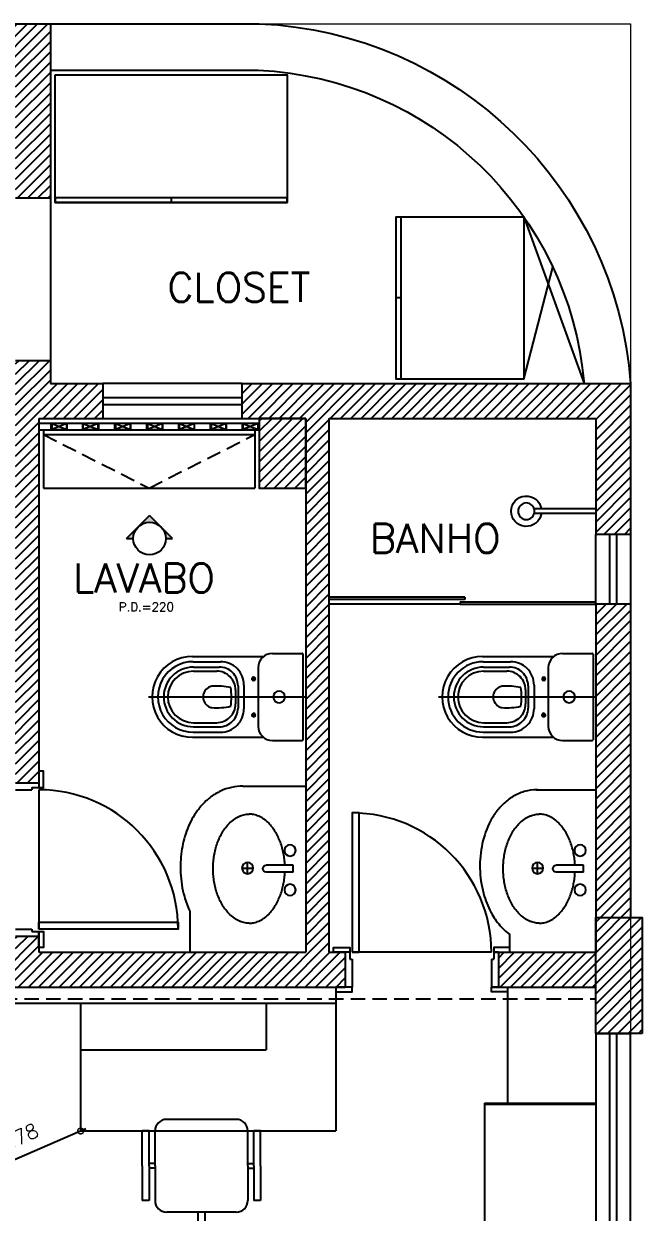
# Model space of a CAD drawing. Extents: x 126968 to 132038, y -1805 to 3860.
# Drawn here: x 128328 to 128594, y -594 to -82 of the extents above; entities that cross this region are included whole.
import ezdxf
from ezdxf.enums import TextEntityAlignment as Align

# ---------------------------------------------------------------- set-up
doc = ezdxf.new("R2010")
doc.units = 0
doc.header["$MEASUREMENT"] = 0
doc.header["$PDMODE"] = 3
doc.linetypes.add('CONTINU', pattern=[0])
doc.linetypes.add('HIDDEN', pattern=[0.375, 0.25, -0.125])
doc.layers.get('0').update_dxf_attribs({"linetype": 'CONTINUOUS'})
doc.layers.get('Defpoints').update_dxf_attribs({"linetype": 'CONTINUOUS'})
doc.layers.add('COTA', color=8, linetype='CONTINUOUS', lineweight=5)
for name, color, linetype in [('ESCR03', 3, 'CONTINUOUS'), ('PENA01', 1, 'CONTINUOUS'), ('PENA02', 2, 'CONTINUOUS'), ('PENA03', 3, 'CONTINUOUS'), ('PENA04', 4, 'CONTINUOUS'), ('PENA06', 6, 'CONTINUOUS')]:
    doc.layers.add(name, color=color, linetype=linetype)
doc.layers.add('PROJEÇÃO', color=1, linetype='HIDDEN', transparency=0.51)
doc.styles.add('ROMANS', font='ROMANS.SHX')
doc.styles.add('RSA', font='romans.shx')
doc.styles.get("Standard").update_dxf_attribs({"font": 'romans.shx'})
doc.dimstyles.new('COTAS_1_25', dxfattribs={"dimscale": 25, "dimtxt": 0.25, "dimasz": 0.2, "dimexe": 0.1, "dimexo": 0.2, "dimgap": 0.2, "dimtad": 1, "dimdsep": 46, "dimtxsty": 'Standard', "dimblk1": 'DOTSMALL', "dimblk2": 'DOTSMALL', "dimsah": 1, "dimcen": 0.1, "dimdle": 0.1, "dimse1": 1, "dimse2": 1, "dimclrt": 2, "dimadec": 0, "dimazin": 0, "dimtfac": 1, "dimtmove": 2, "dimatfit": 3, "dimldrblk": 'DOTSMALL', "dimfxl": 1, "dimtolj": 1, "dimtzin": 0, "dimarcsym": 0})

# ---------------------------------------------------------------- blocks, each defined once
blk = doc.blocks.new('LAVATORIO02')
at = {"layer": 'PENA02', "linetype": 'Continuous'}
for p, q in [((-0.4627, 0.275), (-0.4627, 0.2264)), ((-0.4384, 0.2507), (-0.487, 0.2507)), ((-0.4751, 0.0535), (-0.4751, 0.1702)), ((-0.4451, 0.0535), (-0.4451, 0.1702)), ((-0.4451, 0.0535), (-0.4751, 0.0535))]:
    blk.add_line(p, q, dxfattribs=at)
for centre in [(-0.4627, 0.2507), (-0.5387, 0.0674), (-0.3686, 0.0674)]:
    blk.add_circle(centre, 0.0243, dxfattribs=at)
blk.add_arc((-0.4601, 0.1702), 0.015, 0, 180, dxfattribs=at)
blk.add_rational_spline([(-0.2251, 0.2444), (-0.2251, 0.3994), (-0.4601, 0.3994), (-0.6951, 0.3994), (-0.6951, 0.2444)], [1, 0.688869268643, 1, 0.688869268642, 1], degree=2, knots=[3.141593, 3.141593, 3.141593, 4.712389, 4.712389, 6.283185, 6.283185, 6.283185], dxfattribs=at)
for points, weights in [([(-0.4751, 0.0897), (-0.6951, 0.0994), (-0.6951, 0.2444)], [0.97289345728, 0.703070764225, 1]), ([(-0.2251, 0.2444), (-0.2251, 0.0994), (-0.4451, 0.0897)], [1, 0.703070764227, 0.972893457279])]:
    blk.add_rational_spline(points, weights, degree=2, dxfattribs=at)
blk = doc.blocks.new('Chuveiro-30cm')
for p, q in [((0, 0.02), (-0.531, 0.02)), ((0, -0.02), (-0.531, -0.02))]:
    blk.add_line(p, q)
blk.add_circle((-0.599, 0), 0.0714)
blk.add_arc((-0.599, 0), 0.131, 8.7566, 351.2434)
blk = doc.blocks.new('7013017_p')
at = {"linetype": 'CONTINU'}
for points in [[(0, -0.6774), (0, 0)], [(-0.1875, -0.1437), (-0.1875, -0.0148)], [(-0.1848, -0.0121), (0.1848, -0.0121)], [(0.1875, -0.1437), (0.1875, -0.0148)], [(-0.174, -0.4881), (-0.174, -0.182)], [(-0.1266, -0.2047), (0.1266, -0.2047)], [(0.174, -0.488), (0.174, -0.182)], [(-0.0871, -0.2244), (-0.0688, -0.2244)], [(-0.0782, -0.2345), (-0.0782, -0.2147)], [(0.0681, -0.2244), (0.0887, -0.2244)], [(0.0782, -0.2351), (0.0782, -0.2144)], [(-0.0509, -0.2662), (0.0509, -0.2662)], [(-0.0479, -0.2918), (0.0479, -0.2918)], [(-0.0303, -0.3027), (0.0303, -0.3027)], [(-0.1518, -0.4851), (-0.1518, -0.367)], [(-0.1286, -0.4834), (-0.1286, -0.3725)], [(-0.111, -0.4834), (-0.111, -0.3834)], [(0.111, -0.4834), (0.111, -0.3834)], [(0.1286, -0.4834), (0.1286, -0.3725)], [(0.1518, -0.4851), (0.1518, -0.367)]]:
    blk.add_lwpolyline(points, dxfattribs=at)
for points in [[(-0.1848, -0.0121, 0.41424), (-0.1875, -0.0148)], [(0.1875, -0.0148, 0.414275), (0.1848, -0.0121)], [(0, -0.0896, 1), (0, -0.14)], [(0, -0.14, 1), (0, -0.0896)], [(-0.1875, -0.1437, 0.414214), (-0.1266, -0.2047)], [(0.1266, -0.2047, 0.414214), (0.1875, -0.1437)], [(-0.0782, -0.2168, 1), (-0.0782, -0.2319)], [(-0.0782, -0.2319, 1), (-0.0782, -0.2168)], [(0.0782, -0.2168, 1), (0.0782, -0.2319)], [(0.0782, -0.2319, 1), (0.0782, -0.2168)], [(-0.0509, -0.2662, 0.414214), (-0.1518, -0.367)], [(-0.0479, -0.2918, 0.414214), (-0.1286, -0.3725)], [(-0.0303, -0.3027, 0.414214), (-0.111, -0.3834)], [(0.111, -0.3834, 0.414214), (0.0303, -0.3027)], [(0.1286, -0.3725, 0.414214), (0.0479, -0.2918)], [(0.1518, -0.367, 0.414214), (0.0509, -0.2662)], [(-0.04, -0.3232, 0.078063), (-0.0458, -0.404)], [(0.04, -0.3232, 0.080389), (-0.04, -0.3232)], [(0.0458, -0.404, 0.078063), (0.04, -0.3232)], [(-0.0458, -0.404, 0.07471), (-0.0437, -0.4128)], [(0.0437, -0.4128, 0.07471), (0.0458, -0.404)], [(-0.0437, -0.4128, 0.675827), (0.0437, -0.4128)], [(-0.174, -0.4881, 1.000333), (0.174, -0.488)], [(-0.1518, -0.4851, 1), (0.1518, -0.4851)], [(-0.1286, -0.4834, 0.999998), (0.1286, -0.4834)], [(-0.111, -0.4834, 0.999998), (0.111, -0.4834)]]:
    blk.add_lwpolyline(points, format="xyb", dxfattribs=at)
blk = doc.blocks.new('_DOTSMALL')
at = {"color": 0, "linetype": 'ByBlock', "const_width": 0.5}
blk.add_lwpolyline([(-0.0625, 0, 1), (0.0625, 0, 1)], format="xyb", close=True, dxfattribs=at)
blk = doc.blocks.new('*D218')
at = {"layer": 'COTA', "color": 0, "lineweight": -2, "transparency": 16777216}
blk.add_line((128354.72, -558.46), (128297.14, -583.45), dxfattribs=at)
at = {"layer": 'Defpoints', "color": 0, "transparency": 16777216}
for p in [(128352.43, -559.46), (128299.43, -582.46), (128299.43, -582.46)]:
    blk.add_point(p, dxfattribs=at)
at = {"layer": 'COTA', "color": 0, "lineweight": -2, "transparency": 16777216, "xscale": 5, "yscale": 5, "zscale": 5}
for p, rotation in [((128352.43, -559.46), 23.45902408143434), ((128299.43, -582.46), 203.4590240814343)]:
    blk.add_blockref('_DOTSMALL', p, dxfattribs=dict(at, rotation=rotation))
at = {"layer": 'COTA', "color": 2, "transparency": 16777216, "insert": (128322.69, -563.5), "char_height": 6.25, "attachment_point": 5, "rotation": 23.459}
blk.add_mtext('\\A1;57.78', dxfattribs=at)

msp = doc.modelspace()

# ---------------------------------------------------------------- hatches: boundary and pattern name
h = msp.add_hatch(color=256)
h.paths.add_polyline_path([(128382.14, -294.342), (128377.19, -299.292, -0.4142136), (128387.09, -299.292)])
h.paths.add_polyline_path([(128372.24, -304.242), (128375.14, -304.242, -0.1989124), (128377.19, -299.292)])
h.paths.add_polyline_path([(128387.09, -299.292, -0.1989124), (128389.14, -304.242), (128392.039, -304.242)])
at = {"layer": 'PENA04'}
h = msp.add_hatch(dxfattribs=at)
h.set_pattern_fill('ANGLE', color=256, scale=25)
h.set_pattern_definition([(0, (124214.688, 167.965), (0, 6.875), [5, -1.875]), (90, (124214.688, 167.965), (-6.875, 4e-16), [5, -1.875])])
h.paths.add_polyline_path([(128429.429, -257.458), (128429.429, -254.458), (128336.429, -254.458), (128336.429, -257.458)])
at = {"layer": 'PENA06'}
h = msp.add_hatch(dxfattribs=at)
h.set_pattern_fill('ANSI31', color=256, scale=25)
h.set_pattern_definition([(45, (126424.6877, -1487.8683), (-2.2097087, 2.2097087), [])])
h.paths.add_polyline_path([(127484.429, -82.458), (127414.429, -82.458), (127414.429, -102.458), (127484.429, -102.458)])
h.paths.add_polyline_path([(127504.429, -82.458), (127484.429, -82.458), (127484.429, -132.458), (127504.429, -132.458)])
h.paths.add_polyline_path([(127314.429, -82.458), (127224.429, -82.458), (127224.429, -402.458), (127239.429, -402.458), (127239.429, -102.458), (127314.429, -102.458)])
h.paths.add_polyline_path([(127389.429, -531.458), (127239.429, -531.458), (127239.429, -482.458), (127224.429, -482.458), (127224.429, -802.458), (127099.429, -802.458), (127099.429, -817.458), (127239.429, -817.458), (127239.429, -546.458), (127314.429, -546.458), (127314.429, -731.458), (127489.429, -731.458), (127489.429, -817.458), (127629.429, -817.458), (127629.429, -802.458), (127504.429, -802.458), (127504.429, -505.458), (127489.429, -505.458), (127489.429, -509.458), (127489.429, -531.458), (127459.429, -531.458), (127459.429, -546.458), (127489.429, -546.458), (127489.429, -716.458), (127329.429, -716.458), (127329.429, -546.458), (127389.429, -546.458)])
h.paths.add_polyline_path([(127504.429, -361.458), (127484.429, -361.458), (127484.429, -411.458), (127504.429, -411.458)])
h.paths.add_polyline_path([(127504.429, -132.458), (127489.429, -132.458), (127489.429, -361.458), (127504.429, -361.458)])
h.paths.add_polyline_path([(127621.429, -377.458), (127616.429, -377.458), (127504.429, -377.458), (127504.429, -392.458), (127621.429, -392.458)])
h.paths.add_polyline_path([(128241.429, -382.458), (128236.429, -382.458), (128029.429, -382.458), (128029.429, -335.458), (128019.429, -335.458), (128019.429, -340.458), (128019.429, -382.458), (127779.429, -382.458), (127779.429, -262.458), (127849.429, -262.458), (127849.429, -252.458), (127779.429, -252.458), (127779.429, -244.458), (127769.429, -244.458), (127769.429, -247.458), (127769.429, -297.458), (127769.429, -382.458), (127697.429, -382.458), (127697.429, -392.458), (127701.429, -392.458), (128241.429, -392.458)])
h.paths.add_polyline_path([(127789.429, -82.458), (127769.429, -82.458), (127769.429, -132.458), (127789.429, -132.458)])
h.paths.add_polyline_path([(127769.429, -82.458), (127614.429, -82.458), (127614.429, -102.458), (127769.429, -102.458)])
h.paths.add_polyline_path([(127999.429, -82.458), (127964.429, -82.458), (127964.429, -252.458), (127924.429, -252.458), (127909.429, -252.458), (127909.429, -262.458), (128019.429, -262.458), (128019.429, -269.458), (128029.429, -269.458), (128029.429, -252.458), (127974.429, -252.458), (127974.429, -102.458), (127999.429, -102.458)])
h.paths.add_polyline_path([(128049.429, -82.458), (127999.429, -82.458), (127999.429, -102.458), (128049.429, -102.458)])
h.paths.add_polyline_path([(128339.429, -82.458), (128199.429, -82.458), (128199.429, -102.458), (128324.429, -102.458), (128324.429, -157.458), (128339.429, -157.458)])
h.paths.add_polyline_path([(128361.929, -237.458), (128339.429, -237.458), (128339.429, -227.458), (128324.429, -227.458), (128324.429, -382.458), (128317.429, -382.458), (128317.429, -392.458), (128321.429, -392.458), (128324.429, -392.458), (128324.429, -409.458), (128334.429, -409.458), (128334.429, -404.458), (128334.429, -252.458), (128361.929, -252.458)])
h.paths.add_polyline_path([(128589.429, -237.458), (128421.929, -237.458), (128421.929, -252.458), (128449.429, -252.458), (128449.429, -482.458), (128334.429, -482.458), (128334.429, -475.458), (128324.429, -475.458), (128324.429, -479.458), (128324.429, -482.458), (128317.429, -482.458), (128317.429, -497.458), (128322.429, -497.458), (128466.429, -497.458), (128466.429, -482.458), (128461.429, -482.458), (128459.429, -482.458), (128459.429, -252.458), (128574.429, -252.458), (128574.429, -302.458), (128589.429, -302.458)])
h.paths.add_polyline_path([(128589.429, -332.458), (128574.429, -332.458), (128574.429, -467.458), (128589.429, -467.458)], flags=17)
h.paths.add_polyline_path([(128594.429, -467.458), (128574.429, -467.458), (128574.429, -517.458), (128594.429, -517.458)])
h.paths.add_polyline_path([(128574.429, -482.458), (128532.429, -482.458), (128532.429, -497.458), (128536.429, -497.458), (128574.429, -497.458)], flags=17)
h.paths.add_polyline_path([(128589.429, -667.458), (128574.429, -667.458), (128574.429, -802.458), (128234.429, -802.458), (128234.429, -497.458), (128241.429, -497.458), (128241.429, -482.458), (128237.429, -482.458), (128217.429, -482.458), (128217.429, -497.458), (128222.429, -497.458), (128224.429, -497.458), (128224.429, -802.458), (128171.929, -802.458), (128171.929, -817.458), (128589.429, -817.458)])
h.paths.add_polyline_path([(127964.429, -497.458), (127999.429, -497.458), (127999.429, -482.458), (127954.429, -482.458), (127954.429, -802.458), (127829.429, -802.458), (127829.429, -817.458), (128021.929, -817.458), (128021.929, -802.458), (127964.429, -802.458)])
h.paths.add_polyline_path([(128049.429, -482.458), (127999.429, -482.458), (127999.429, -502.458), (128049.429, -502.458)])
h.paths.add_polyline_path([(128141.429, -482.458), (128137.429, -482.458), (128049.429, -482.458), (128049.429, -497.458), (128141.429, -497.458)])
h = msp.add_hatch(dxfattribs=at)
h.set_pattern_fill('ANSI31', color=256, scale=25)
h.set_pattern_definition([(45, (126424.6877, 167.965), (-2.2097087, 2.2097087), [])])
h.paths.add_polyline_path([(128449.429, -252.458), (128429.429, -252.458), (128429.429, -282.458), (128449.429, -282.458)])

# ---------------------------------------------------------------- linework, layer by layer
for p, q in [((128543.373, -165.588), (128569.365, -237.458)), ((128543.373, -235.588), (128555.933, -187.349)), ((128372.24, -304.242), (128382.14, -294.342)), ((128392.039, -304.242), (128382.14, -294.342)), ((128372.24, -304.242), (128375.14, -304.242)), ((128389.14, -304.242), (128392.039, -304.242)), ((128419.506, -554.458), (128389.506, -554.458)), ((128382.006, -559.458), (128379.006, -559.458)), ((128430.006, -559.458), (128427.006, -559.458)), ((128379.006, -574.458), (128379.006, -589.458)), ((128384.506, -573.458), (128382.006, -573.458)), ((128382.006, -574.458), (128382.006, -589.458)), ((128384.506, -575.458), (128382.006, -575.458)), ((128384.506, -574.458), (128384.506, -589.458)), ((128424.506, -573.458), (128427.006, -573.458)), ((128424.506, -574.458), (128424.506, -589.458)), ((128424.506, -575.458), (128427.006, -575.458)), ((128427.006, -574.458), (128427.006, -589.458)), ((128430.006, -574.458), (128430.006, -589.458)), ((128382.006, -589.458), (128379.006, -589.458)), ((128430.006, -589.458), (128427.006, -589.458)), ((128419.506, -594.458), (128389.506, -594.458)), ((128403.006, -594.458), (128403.006, -601.029)), ((128406.006, -594.458), (128406.006, -601.029))]:
    msp.add_line(p, q)
for points in [[(128379.006, -574.458), (128379.006, -559.458)], [(128382.006, -574.458), (128382.006, -559.458)], [(128384.506, -574.458), (128384.506, -559.458)], [(128424.506, -574.458), (128424.506, -559.458)], [(128427.006, -574.458), (128427.006, -559.458)], [(128430.006, -574.458), (128430.006, -559.458)]]:
    msp.add_lwpolyline(points)
msp.add_circle((128382.14, -304.242), 7)
for centre, start, end in [((128389.506, -559.458), 90, 180), ((128419.506, -559.458), 0, 90), ((128389.506, -589.458), 180, 270), ((128419.506, -589.458), 270, 0)]:
    msp.add_arc(centre, 5, start, end)
at = {"layer": 'COTA'}
msp.add_lwpolyline([(128589.429, -817.458), (127484.429, -817.458), (127484.429, -82.458), (128589.429, -82.458)], close=True, dxfattribs=at)
at = {"layer": 'PENA01'}
for p, q in [((128339.429, -157.458), (128339.429, -227.458)), ((128515.929, -332.458), (128459.429, -332.458)), ((128334.429, -412.458), (128334.429, -472.458)), ((128334.429, -412.458), (128334.429, -469.458)), ((128529.429, -482.458), (128469.429, -482.458))]:
    msp.add_line(p, q, dxfattribs=at)
at = {"layer": 'PENA01', "linetype": 'Continuous'}
for centre, start in [((128334.429, -472.458), 0), ((128469.429, -482.458), 360)]:
    msp.add_arc(centre, 60, start, 90, dxfattribs=at)
at = {"layer": 'PENA02', "linetype": 'Continuous'}
for p, q in [((128421.929, -237.458), (128361.929, -237.458)), ((128361.929, -252.458), (128421.929, -252.458)), ((128574.429, -332.458), (128574.429, -302.458)), ((128589.429, -302.458), (128589.429, -332.458))]:
    msp.add_line(p, q, dxfattribs=at)
at = {"layer": 'PENA02'}
for p, q in [((128422.393, -410.937), (128449.452, -410.937)), ((128548.778, -412.458), (128574.429, -412.458)), ((128399.429, -464.697), (128399.429, -482.458)), ((128537.429, -482.458), (128537.429, -474.878)), ((128462.429, -504.458), (128462.429, -559.458)), ((128352.429, -524.458), (128352.429, -559.458)), ((128352.429, -559.458), (128462.429, -559.458))]:
    msp.add_line(p, q, dxfattribs=at)
for points, knots in [([(128422.393, -410.937), (128420.739, -410.911), (128419.081, -411.079), (128415.829, -411.785), (128414.24, -412.331), (128411.259, -413.725), (128409.866, -414.57), (128407.302, -416.475), (128406.129, -417.535), (128403.991, -419.808), (128403.027, -421.021), (128400.456, -424.774), (128399.115, -427.472), (128397.052, -433.122), (128396.331, -436.076), (128395.473, -442.098), (128395.337, -445.166), (128395.661, -451.685), (128396.207, -455.131), (128397.735, -460.595), (128398.496, -462.689), (128399.429, -464.697)], [3.1204824, 3.1204824, 3.1204824, 3.1204824, 3.2680161, 3.2680161, 3.419507, 3.419507, 3.5709979, 3.5709979, 3.7224888, 3.7224888, 3.8739797, 3.8739797, 4.1702561, 4.1702561, 4.4665325, 4.4665325, 4.762809, 4.762809, 5.099855, 5.099855, 5.3184078, 5.3184078, 5.3184078, 5.3184078]), ([(128549.46, -412.458), (128549.329, -412.455), (128549.198, -412.454), (128547.22, -412.46), (128545.375, -412.732), (128541.866, -413.752), (128540.203, -414.497), (128537.149, -416.333), (128535.755, -417.422), (128533.24, -419.839), (128532.117, -421.166), (128530.119, -423.991), (128529.244, -425.49), (128526.962, -430.177), (128525.893, -433.556), (128524.593, -440.546), (128524.364, -444.156), (128524.738, -451.32), (128525.34, -454.872), (128527.201, -461.026), (128528.323, -463.684), (128530.86, -468.069), (128532.158, -469.873), (128534.085, -471.964), (128534.525, -472.409), (128534.981, -472.839), (128535.75, -473.563), (128536.566, -474.243), (128537.429, -474.878)], [3.1192061, 3.1192061, 3.1192061, 3.1192061, 3.1321154, 3.1321154, 3.3137451, 3.3137451, 3.4953748, 3.4953748, 3.6770046, 3.6770046, 3.8586343, 3.8586343, 4.040264, 4.040264, 4.4033609, 4.4033609, 4.7664578, 4.7664578, 5.1295547, 5.1295547, 5.4275248, 5.4275248, 5.6599622, 5.6599622, 5.7253775, 5.7253775, 5.7253775, 5.83552, 5.83552, 5.83552, 5.83552])]:
    msp.add_open_spline(points, degree=3, knots=knots, dxfattribs=at)
at = {"layer": 'PENA03', "linetype": 'Continuous'}
for p, q in [((128361.929, -243.458), (128421.929, -243.458)), ((128361.929, -246.458), (128421.929, -246.458)), ((128336.429, -257.458), (128336.429, -282.458)), ((128336.429, -259.458), (128427.429, -259.458)), ((128427.429, -257.458), (128427.429, -282.458)), ((128336.429, -282.458), (128427.429, -282.458)), ((128580.429, -332.458), (128580.429, -302.458)), ((128583.429, -332.458), (128583.429, -302.458)), ((128334.429, -409.458), (128334.429, -411.458)), ((128324.429, -412.458), (128331.429, -412.458)), ((128331.429, -411.458), (128334.429, -411.458)), ((128331.429, -411.458), (128331.429, -412.458)), ((128324.429, -472.458), (128331.429, -472.458)), ((128331.429, -472.458), (128331.429, -473.458)), ((128331.429, -473.458), (128334.429, -473.458)), ((128334.429, -473.458), (128334.429, -475.458)), ((128536.429, -497.458), (128536.429, -547.458)), ((128352.429, -504.458), (128352.429, -524.458)), ((128432.429, -504.458), (128432.429, -524.458)), ((128574.429, -517.458), (128574.429, -667.458)), ((128589.429, -667.458), (128589.429, -517.458)), ((128352.429, -524.458), (128432.429, -524.458)), ((128526.429, -547.458), (128574.429, -547.458)), ((128526.429, -547.458), (128526.429, -697.458)), ((128526.429, -547.958), (128574.429, -547.958))]:
    msp.add_line(p, q, dxfattribs=at)
at = {"layer": 'PENA03'}
for points in [[(128339.429, -82.458), (128429.429, -82.458, -0.3798509), (128589.429, -237.458), (128589.429, -237.458)], [(128339.429, -102.458), (128428.98, -102.458, -0.3761204), (128569.365, -237.458, -0.3761204)]]:
    msp.add_lwpolyline(points, format="xyb", dxfattribs=at)
at = {"layer": 'PENA03', "linetype": 'Continuous'}
for points in [[(128334.429, -411.458), (128336.429, -411.458), (128336.429, -404.458), (128334.429, -404.458)], [(128334.429, -472.458), (128334.429, -469.458), (128394.429, -469.458), (128394.429, -472.458)], [(128334.429, -473.458), (128336.429, -473.458), (128336.429, -480.458), (128334.429, -480.458)]]:
    msp.add_lwpolyline(points, close=True, dxfattribs=at)
at = {"layer": 'PENA04'}
for p, q in [((128391.429, -157.458), (128391.429, -159.458)), ((128490.373, -200.537), (128488.373, -200.537)), ((128334.429, -254.458), (128429.429, -254.458)), ((128340.005, -254.639), (128346.518, -257.298)), ((128346.518, -254.639), (128340.005, -257.298)), ((128353.446, -254.639), (128359.959, -257.298)), ((128359.959, -254.639), (128353.446, -257.298)), ((128367.398, -254.639), (128373.911, -257.298)), ((128373.911, -254.639), (128367.398, -257.298)), ((128381.257, -254.639), (128387.77, -257.298)), ((128387.77, -254.639), (128381.257, -257.298)), ((128394.956, -254.639), (128401.469, -257.298)), ((128401.469, -254.639), (128394.956, -257.298)), ((128408.655, -254.639), (128415.168, -257.298)), ((128415.168, -254.639), (128408.655, -257.298)), ((128422.354, -254.639), (128428.867, -257.298)), ((128428.867, -254.639), (128422.354, -257.298)), ((128334.429, -257.458), (128429.429, -257.458)), ((128517.929, -329.458), (128459.429, -329.458)), ((128517.929, -330.458), (128459.429, -330.458)), ((128515.929, -331.458), (128574.429, -331.458)), ((128515.929, -331.458), (128515.929, -332.458)), ((128515.929, -332.458), (128574.429, -332.458)), ((128517.929, -329.458), (128517.929, -330.458)), ((128468.429, -482.458), (128466.429, -482.458)), ((128468.429, -482.458), (128468.429, -485.458)), ((128468.429, -485.458), (128469.429, -485.458)), ((128469.429, -485.458), (128469.429, -497.458)), ((128529.429, -485.458), (128529.429, -497.458)), ((128529.429, -485.458), (128530.429, -485.458)), ((128530.429, -482.458), (128530.429, -485.458)), ((128532.429, -482.458), (128530.429, -482.458)), ((128462.429, -497.458), (128462.429, -504.458)), ((128469.429, -497.458), (128466.429, -497.458)), ((128532.429, -497.458), (128529.429, -497.458)), ((128322.429, -504.458), (128462.429, -504.458)), ((128580.429, -667.458), (128580.429, -517.458)), ((128583.429, -667.458), (128583.429, -517.458))]:
    msp.add_line(p, q, dxfattribs=at)
for points in [[(128341.429, -104.458), (128441.429, -104.458), (128441.429, -159.458), (128341.429, -159.458)], [(128341.429, -159.458), (128441.429, -159.458), (128441.429, -157.458), (128341.429, -157.458)], [(128543.373, -235.588), (128488.373, -235.588), (128488.373, -165.588), (128543.373, -165.588)], [(128488.373, -165.588), (128490.373, -165.588), (128490.373, -235.588), (128488.373, -235.588)], [(128340.005, -257.298), (128346.518, -257.298), (128346.518, -254.639), (128340.005, -254.639)], [(128353.446, -257.298), (128359.959, -257.298), (128359.959, -254.639), (128353.446, -254.639)], [(128367.398, -257.298), (128373.911, -257.298), (128373.911, -254.639), (128367.398, -254.639)], [(128381.257, -257.298), (128387.77, -257.298), (128387.77, -254.639), (128381.257, -254.639)], [(128394.956, -257.298), (128401.469, -257.298), (128401.469, -254.639), (128394.956, -254.639)], [(128408.655, -257.298), (128415.168, -257.298), (128415.168, -254.639), (128408.655, -254.639)], [(128422.354, -257.298), (128428.867, -257.298), (128428.867, -254.639), (128422.354, -254.639)], [(128469.429, -482.458), (128472.429, -482.458), (128472.429, -422.458), (128469.429, -422.458)], [(128468.429, -482.458), (128461.429, -482.458), (128461.429, -480.458), (128468.429, -480.458)], [(128530.429, -482.458), (128537.429, -482.458), (128537.429, -480.458), (128530.429, -480.458)], [(128469.429, -497.458), (128462.429, -497.458), (128462.429, -499.458), (128469.429, -499.458)], [(128529.429, -497.458), (128536.429, -497.458), (128536.429, -499.458), (128529.429, -499.458)]]:
    msp.add_lwpolyline(points, close=True, dxfattribs=at)
at = {"layer": 'PENA06'}
for p, q in [((128199.429, -82.458), (128339.429, -82.458)), ((128339.429, -82.458), (128339.429, -157.458)), ((128324.429, -157.458), (128339.429, -157.458)), ((128324.429, -227.458), (128339.429, -227.458)), ((128339.429, -227.458), (128339.429, -237.458)), ((128339.429, -237.458), (128361.929, -237.458)), ((128421.929, -237.458), (128589.429, -237.458)), ((128589.429, -237.458), (128589.429, -302.458)), ((128334.429, -252.458), (128334.429, -409.458)), ((128334.429, -252.458), (128361.929, -252.458)), ((128421.929, -252.458), (128449.429, -252.458)), ((128449.429, -252.458), (128449.429, -482.458)), ((128459.429, -252.458), (128459.429, -482.458)), ((128459.429, -252.458), (128574.429, -252.458)), ((128574.429, -252.458), (128574.429, -302.458)), ((128574.429, -332.458), (128574.429, -482.458)), ((128589.429, -332.458), (128589.429, -467.458)), ((128324.429, -409.458), (128334.429, -409.458)), ((128324.429, -475.458), (128334.429, -475.458)), ((128334.429, -475.458), (128334.429, -482.458)), ((128334.429, -482.458), (128449.429, -482.458)), ((128459.429, -482.458), (128466.429, -482.458)), ((128466.429, -482.458), (128466.429, -497.458)), ((128532.429, -482.458), (128574.429, -482.458)), ((128532.429, -482.458), (128532.429, -497.458)), ((128317.429, -497.458), (128466.429, -497.458)), ((128532.429, -497.458), (128574.429, -497.458))]:
    msp.add_line(p, q, dxfattribs=at)
at = {"layer": 'PENA06', "linetype": 'Continuous'}
for p, q in [((128361.929, -237.458), (128361.929, -252.458)), ((128421.929, -237.458), (128421.929, -252.458)), ((128589.429, -302.458), (128574.429, -302.458)), ((128589.429, -332.458), (128574.429, -332.458)), ((128574.429, -517.458), (128589.429, -517.458))]:
    msp.add_line(p, q, dxfattribs=at)
at = {"layer": 'PENA06'}
for points in [[(128449.429, -252.458), (128429.429, -252.458), (128429.429, -282.458), (128449.429, -282.458)], [(128594.429, -517.458), (128574.429, -517.458), (128574.429, -467.458), (128594.429, -467.458)]]:
    msp.add_lwpolyline(points, close=True, dxfattribs=at)
at = {"layer": 'PROJEÇÃO', "ltscale": 25}
for p, q in [((128336.429, -259.458), (128381.929, -282.458)), ((128381.929, -282.458), (128427.429, -259.458)), ((128234.429, -502.458), (128574.429, -502.458))]:
    msp.add_line(p, q, dxfattribs=at)

# ---------------------------------------------------------------- block references
at = {"layer": 'PENA01', "xscale": -100, "yscale": 100, "zscale": 100, "rotation": 90}
for p in [(128449.429, -492.458), (128574.429, -492.458)]:
    msp.add_blockref('LAVATORIO02', p, dxfattribs=at)
at = {"layer": 'PENA02'}
for name, p, xscale, yscale, zscale, rotation in [('Chuveiro-30cm', (128574.429, -292.458), -50, 50, 50, 180), ('7013017_p', (128449.429, -372.458), 100, 100, 100, 270.0000000000176), ('7013017_p', (128574.429, -372.458), 100, 100, 100, 270)]:
    msp.add_blockref(name, p, dxfattribs=dict(at, xscale=xscale, yscale=yscale, zscale=zscale, rotation=rotation))

# ---------------------------------------------------------------- texts
at = {"layer": 'ESCR03', "color": 4, "linetype": 'Continuous', "style": 'ROMANS'}
for s, p in [('CLOSET', (128420.672, -196.031)), ('BANHO', (128505.229, -304.086))]:
    msp.add_text(s, height=12.5, dxfattribs=at).set_placement(p, align=Align.MIDDLE)
msp.add_text('LAVABO', height=12.5, dxfattribs=at).set_placement((128349.218, -327.438))
at = {"layer": 'PENA02', "style": 'RSA'}
msp.add_text('P.D.=220', height=3.75, dxfattribs=at).set_placement((128368.842, -335.537))

# ---------------------------------------------------------------- dimensions: what is measured, and where the dimension line sits
at = {"layer": 'COTA'}
dim = msp.add_aligned_dim(p1=(128352.429, -559.458), p2=(128299.429, -582.458), distance=0, dimstyle='COTAS_1_25', dxfattribs=at)
dim.commit()
dim.dimension.update_dxf_attribs({"geometry": '*D218', "text_midpoint": (128322.695, -563.504)})

doc.saveas('drawing.dxf')
